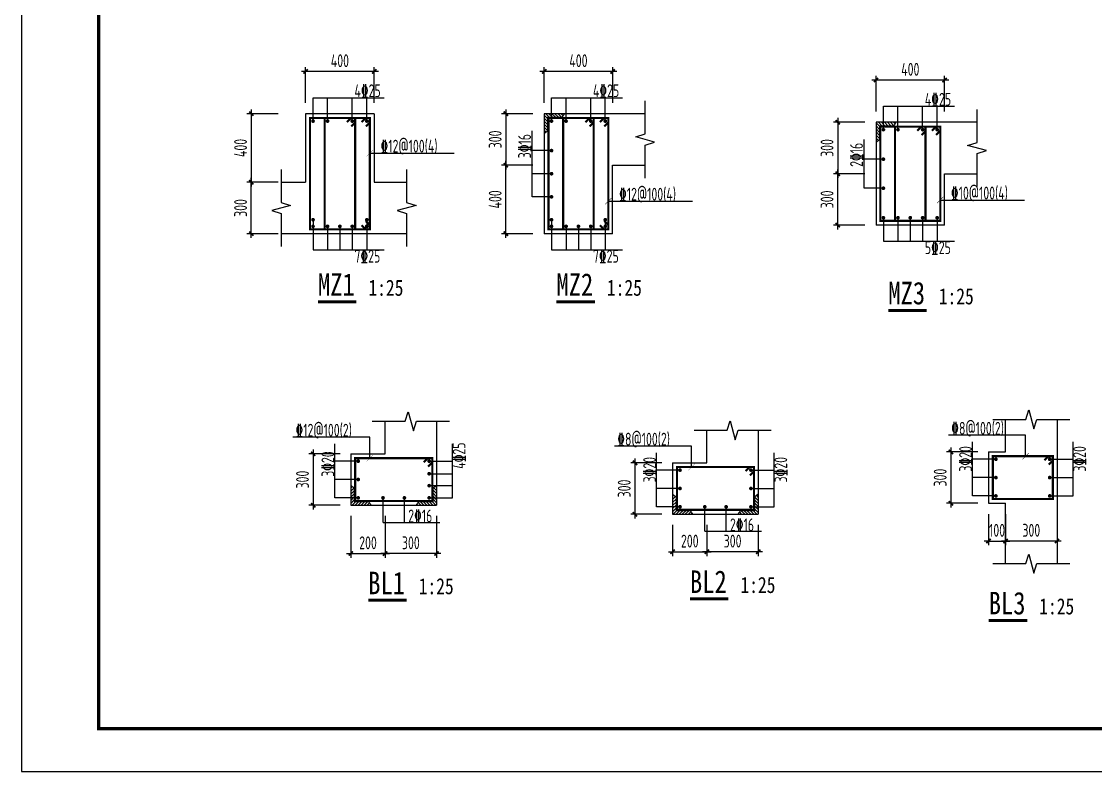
# Model space of a CAD drawing. Extents: x -502255 to 1362592, y -400300 to 332622.
# Drawn here: x 392832 to 405373, y -125705 to -116954 of the extents above; entities that cross this region are included whole.
import ezdxf

# ---------------------------------------------------------------- set-up
doc = ezdxf.new("R2010")
doc.units = 0
doc.header["$LTSCALE"] = 1000
doc.header["$MEASUREMENT"] = 0
for name, color, linetype in [('0_XREF', 7, 'Continuous'), ('DIM', 3, 'Continuous'), ('DIM_SYMB', 3, 'Continuous'), ('ECA_TK', 7, 'Continuous'), ('PUB_TEXT', 7, 'Continuous'), ('REIN', 1, 'Continuous'), ('TEXT', 53, 'Continuous'), ('THIN', 7, 'Continuous'), ('tk', 7, 'Continuous'), ('WALL', 2, 'Continuous')]:
    doc.layers.add(name, color=color, linetype=linetype)
doc.layers.add('人防细线', color=142, linetype='Continuous', lineweight=18)
doc.styles.get("Standard").update_dxf_attribs({"font": 'tssdeng2.shx', "width": 0.7, "bigfont": '@@hztxt.shx'})
doc.styles.add('TSSD_Rein', font='tssdeng2.shx', dxfattribs={"width": 0.7, "bigfont": 'hztxt.shx'})
doc.styles.add('TYDG_03', font='simhei.ttf', dxfattribs={"width": 0.8})
doc.dimstyles.new('TSSD_50_50', dxfattribs={"dimtxt": 150, "dimasz": 50, "dimexe": 50, "dimexo": 125, "dimgap": 50, "dimtad": 1, "dimdec": 0, "dimzin": 0, "dimdsep": 46, "dimtxsty": 'Standard', "dimblk": 'ARCHTICK', "dimcen": 0, "dimdle": 50, "dimclrt": 7, "dimadec": 0, "dimazin": 0, "dimtfac": 1, "dimtdec": 0, "dimtix": 1, "dimtmove": 2, "dimatfit": 3, "dimfxl": 1, "dimtolj": 1, "dimtzin": 0, "dimarcsym": 0})

# ---------------------------------------------------------------- blocks, each defined once
blk = doc.blocks.new('10B_A1')
at = {"layer": 'ECA_TK'}
blk.add_lwpolyline([(0, 0), (841, 0), (841, 594), (0, 594)], close=True, dxfattribs=at)
at = {"layer": 'ECA_TK', "const_width": 0.8}
blk.add_lwpolyline([(831, 10), (831, 584), (18, 584), (18, 10)], close=True, dxfattribs=at)
blk = doc.blocks.new('_ArchTick')
at = {"color": 0, "linetype": 'ByBlock', "const_width": 0.4}
blk.add_lwpolyline([(-0.5, -0.5), (0.5, 0.5)], dxfattribs=at)
blk = doc.blocks.new('*D1660')
at = {"layer": 'Defpoints', "color": 0, "transparency": 16777216}
for p in [(396678, -121999, -274), (396238, -122599), (396678, -122599, -343)]:
    blk.add_point(p, dxfattribs=at)
at = {"layer": 'DIM', "color": 0, "lineweight": -2, "transparency": 16777216}
for p, q in [((396553, -121999), (396188, -121999)), ((396238, -121949), (396238, -122649)), ((396553, -122599), (396188, -122599))]:
    blk.add_line(p, q, dxfattribs=at)
at = {"layer": 'DIM', "color": 0, "lineweight": -2, "transparency": 16777216, "xscale": 50, "yscale": 50, "zscale": 50}
for p, rotation in [((396238, -121999), 90), ((396238, -122599), 270)]:
    blk.add_blockref('_ArchTick', p, dxfattribs=dict(at, rotation=rotation))
at = {"layer": 'DIM', "color": 7, "transparency": 16777216, "insert": (396113, -122299), "char_height": 150, "attachment_point": 5, "rotation": 90}
blk.add_mtext('\\A1;300', dxfattribs=at)
blk = doc.blocks.new('*D1661')
at = {"layer": 'Defpoints', "color": 0, "transparency": 16777216}
for p in [(396678, -122599, -274), (397078, -122599, -343), (397078, -123162)]:
    blk.add_point(p, dxfattribs=at)
at = {"layer": 'DIM', "color": 0, "lineweight": -2, "transparency": 16777216}
for p, q in [((396678, -122724), (396678, -123212)), ((397078, -122724), (397078, -123212)), ((396628, -123162), (397128, -123162))]:
    blk.add_line(p, q, dxfattribs=at)
at = {"layer": 'DIM', "color": 0, "lineweight": -2, "transparency": 16777216, "xscale": 50, "yscale": 50, "zscale": 50, "rotation": 180}
blk.add_blockref('_ArchTick', (396678, -123162), dxfattribs=at)
at = {"layer": 'DIM', "color": 0, "lineweight": -2, "transparency": 16777216, "xscale": 50, "yscale": 50, "zscale": 50}
blk.add_blockref('_ArchTick', (397078, -123162), dxfattribs=at)
at = {"layer": 'DIM', "color": 7, "transparency": 16777216, "insert": (396878, -123037), "char_height": 150, "attachment_point": 5}
blk.add_mtext('\\A1;200', dxfattribs=at)
blk = doc.blocks.new('*D1662')
at = {"layer": 'Defpoints', "color": 0, "transparency": 16777216}
for p in [(397078, -122599, -343), (397678, -122599, -240), (397078, -123162)]:
    blk.add_point(p, dxfattribs=at)
at = {"layer": 'DIM', "color": 0, "lineweight": -2, "transparency": 16777216}
for p, q in [((397078, -122724), (397078, -123212)), ((397678, -122724), (397678, -123212)), ((397728, -123162), (397028, -123162))]:
    blk.add_line(p, q, dxfattribs=at)
at = {"layer": 'DIM', "color": 0, "lineweight": -2, "transparency": 16777216, "xscale": 50, "yscale": 50, "zscale": 50, "rotation": 180}
blk.add_blockref('_ArchTick', (397078, -123162), dxfattribs=at)
at = {"layer": 'DIM', "color": 0, "lineweight": -2, "transparency": 16777216, "xscale": 50, "yscale": 50, "zscale": 50}
blk.add_blockref('_ArchTick', (397678, -123162), dxfattribs=at)
at = {"layer": 'DIM', "color": 7, "transparency": 16777216, "insert": (397378, -123037), "char_height": 150, "attachment_point": 5}
blk.add_mtext('\\A1;300', dxfattribs=at)
blk = doc.blocks.new('MJ-U')
at = {"layer": 'WALL'}
h = blk.add_hatch(dxfattribs=at)
h.set_pattern_fill('ANSI31', color=6, scale=100, style=0)
h.set_pattern_definition([(45, (-873776.461, -21584.63), (-8.83883476, 8.83883476), [])])
h.paths.add_polyline_path([(-117.2, 0), (0, 0), (0, -118.5), (-20, -104.4), (-20, -20), (-100.4, -20)])
at = {"layer": 'WALL', "color": 6}
blk.add_line((-117.2, 0), (-100.4, -20), dxfattribs=at)
at = {"layer": '人防细线', "color": 6}
for p, q in [((-117.2, 0), (0, 0)), ((-100.4, -20), (-117.2, 0)), ((0, 0), (0, -118.5)), ((-20, -20), (-100.4, -20)), ((-20, -104.4), (-20, -20)), ((0, -118.5), (-20, -104.4))]:
    blk.add_line(p, q, dxfattribs=at)
blk = doc.blocks.new('*D1663')
at = {"layer": 'Defpoints', "color": 0, "transparency": 16777216}
for p in [(400435, -122103, -274), (399995, -122703), (400435, -122703, -343)]:
    blk.add_point(p, dxfattribs=at)
at = {"layer": 'DIM', "color": 0, "lineweight": -2, "transparency": 16777216}
for p, q in [((400310, -122103), (399945, -122103)), ((399995, -122053), (399995, -122753)), ((400310, -122703), (399945, -122703))]:
    blk.add_line(p, q, dxfattribs=at)
at = {"layer": 'DIM', "color": 0, "lineweight": -2, "transparency": 16777216, "xscale": 50, "yscale": 50, "zscale": 50}
for p, rotation in [((399995, -122103), 90), ((399995, -122703), 270)]:
    blk.add_blockref('_ArchTick', p, dxfattribs=dict(at, rotation=rotation))
at = {"layer": 'DIM', "color": 7, "transparency": 16777216, "insert": (399870, -122403), "char_height": 150, "attachment_point": 5, "rotation": 90}
blk.add_mtext('\\A1;300', dxfattribs=at)
blk = doc.blocks.new('*D1664')
at = {"layer": 'Defpoints', "color": 0, "transparency": 16777216}
for p in [(400435, -122703, -274), (400835, -122703, -343), (400835, -123142)]:
    blk.add_point(p, dxfattribs=at)
at = {"layer": 'DIM', "color": 0, "lineweight": -2, "transparency": 16777216}
for p, q in [((400435, -122828), (400435, -123192)), ((400835, -122828), (400835, -123192)), ((400385, -123142), (400885, -123142))]:
    blk.add_line(p, q, dxfattribs=at)
at = {"layer": 'DIM', "color": 0, "lineweight": -2, "transparency": 16777216, "xscale": 50, "yscale": 50, "zscale": 50, "rotation": 180}
blk.add_blockref('_ArchTick', (400435, -123142), dxfattribs=at)
at = {"layer": 'DIM', "color": 0, "lineweight": -2, "transparency": 16777216, "xscale": 50, "yscale": 50, "zscale": 50}
blk.add_blockref('_ArchTick', (400835, -123142), dxfattribs=at)
at = {"layer": 'DIM', "color": 7, "transparency": 16777216, "insert": (400635, -123017), "char_height": 150, "attachment_point": 5}
blk.add_mtext('\\A1;200', dxfattribs=at)
blk = doc.blocks.new('*D1665')
at = {"layer": 'Defpoints', "color": 0, "transparency": 16777216}
for p in [(400835, -122703, -343), (401435, -122703, -240), (400835, -123142)]:
    blk.add_point(p, dxfattribs=at)
at = {"layer": 'DIM', "color": 0, "lineweight": -2, "transparency": 16777216}
for p, q in [((400835, -122828), (400835, -123192)), ((401435, -122828), (401435, -123192)), ((401485, -123142), (400785, -123142))]:
    blk.add_line(p, q, dxfattribs=at)
at = {"layer": 'DIM', "color": 0, "lineweight": -2, "transparency": 16777216, "xscale": 50, "yscale": 50, "zscale": 50, "rotation": 180}
blk.add_blockref('_ArchTick', (400835, -123142), dxfattribs=at)
at = {"layer": 'DIM', "color": 0, "lineweight": -2, "transparency": 16777216, "xscale": 50, "yscale": 50, "zscale": 50}
blk.add_blockref('_ArchTick', (401435, -123142), dxfattribs=at)
at = {"layer": 'DIM', "color": 7, "transparency": 16777216, "insert": (401135, -123017), "char_height": 150, "attachment_point": 5}
blk.add_mtext('\\A1;300', dxfattribs=at)
blk = doc.blocks.new('*D1666')
at = {"layer": 'Defpoints', "color": 0, "transparency": 16777216}
for p in [(396150, -117537), (396150, -118030, -343), (396950, -118030, -274)]:
    blk.add_point(p, dxfattribs=at)
at = {"layer": 'DIM', "color": 0, "lineweight": -2, "transparency": 16777216}
for p, q in [((396150, -117905), (396150, -117487)), ((396950, -117905), (396950, -117487)), ((397000, -117537), (396100, -117537))]:
    blk.add_line(p, q, dxfattribs=at)
at = {"layer": 'DIM', "color": 0, "lineweight": -2, "transparency": 16777216, "xscale": 50, "yscale": 50, "zscale": 50, "rotation": 180}
blk.add_blockref('_ArchTick', (396150, -117537), dxfattribs=at)
at = {"layer": 'DIM', "color": 0, "lineweight": -2, "transparency": 16777216, "xscale": 50, "yscale": 50, "zscale": 50}
blk.add_blockref('_ArchTick', (396950, -117537), dxfattribs=at)
at = {"layer": 'DIM', "color": 7, "transparency": 16777216, "insert": (396550, -117412), "char_height": 150, "attachment_point": 5}
blk.add_mtext('\\A1;400', dxfattribs=at)
blk = doc.blocks.new('*D1667')
at = {"layer": 'Defpoints', "color": 0, "transparency": 16777216}
for p in [(395955, -118030, -274), (395515, -118830), (395955, -118830, -343)]:
    blk.add_point(p, dxfattribs=at)
at = {"layer": 'DIM', "color": 0, "lineweight": -2, "transparency": 16777216}
for p, q in [((395515, -117980), (395515, -118880)), ((395830, -118030), (395465, -118030)), ((395830, -118830), (395465, -118830))]:
    blk.add_line(p, q, dxfattribs=at)
at = {"layer": 'DIM', "color": 0, "lineweight": -2, "transparency": 16777216, "xscale": 50, "yscale": 50, "zscale": 50}
for p, rotation in [((395515, -118030), 90), ((395515, -118830), 270)]:
    blk.add_blockref('_ArchTick', p, dxfattribs=dict(at, rotation=rotation))
at = {"layer": 'DIM', "color": 7, "transparency": 16777216, "insert": (395390, -118430), "char_height": 150, "attachment_point": 5, "rotation": 90}
blk.add_mtext('\\A1;400', dxfattribs=at)
blk = doc.blocks.new('*D1668')
at = {"layer": 'Defpoints', "color": 0, "transparency": 16777216}
for p in [(395515, -118830), (395955, -118830, -343), (395955, -119430, -240)]:
    blk.add_point(p, dxfattribs=at)
at = {"layer": 'DIM', "color": 0, "lineweight": -2, "transparency": 16777216}
for p, q in [((395830, -118830), (395465, -118830)), ((395515, -119480), (395515, -118780)), ((395830, -119430), (395465, -119430))]:
    blk.add_line(p, q, dxfattribs=at)
at = {"layer": 'DIM', "color": 0, "lineweight": -2, "transparency": 16777216, "xscale": 50, "yscale": 50, "zscale": 50}
for p, rotation in [((395515, -118830), 90), ((395515, -119430), 270)]:
    blk.add_blockref('_ArchTick', p, dxfattribs=dict(at, rotation=rotation))
at = {"layer": 'DIM', "color": 7, "transparency": 16777216, "insert": (395390, -119130), "char_height": 150, "attachment_point": 5, "rotation": 90}
blk.add_mtext('\\A1;300', dxfattribs=at)
blk = doc.blocks.new('*D1669')
at = {"layer": 'Defpoints', "color": 0, "transparency": 16777216}
for p in [(404123, -121976, -274), (403684, -122576), (404123, -122576, -343)]:
    blk.add_point(p, dxfattribs=at)
at = {"layer": 'DIM', "color": 0, "lineweight": -2, "transparency": 16777216}
for p, q in [((403998, -121976), (403634, -121976)), ((403684, -121926), (403684, -122626)), ((403998, -122576), (403634, -122576))]:
    blk.add_line(p, q, dxfattribs=at)
at = {"layer": 'DIM', "color": 0, "lineweight": -2, "transparency": 16777216, "xscale": 50, "yscale": 50, "zscale": 50}
for p, rotation in [((403684, -121976), 90), ((403684, -122576), 270)]:
    blk.add_blockref('_ArchTick', p, dxfattribs=dict(at, rotation=rotation))
at = {"layer": 'DIM', "color": 7, "transparency": 16777216, "insert": (403559, -122276), "char_height": 150, "attachment_point": 5, "rotation": 90}
blk.add_mtext('\\A1;300', dxfattribs=at)
blk = doc.blocks.new('*D1670')
at = {"layer": 'Defpoints', "color": 0, "transparency": 16777216}
for p in [(404123, -122576, -274), (404323, -122576, -343), (404323, -123016)]:
    blk.add_point(p, dxfattribs=at)
at = {"layer": 'DIM', "color": 0, "lineweight": -2, "transparency": 16777216}
for p, q in [((404123, -122701), (404123, -123066)), ((404323, -122701), (404323, -123066)), ((404123, -123016), (404073, -123016)), ((404123, -123016), (404323, -123016)), ((404323, -123016), (404373, -123016))]:
    blk.add_line(p, q, dxfattribs=at)
at = {"layer": 'DIM', "color": 0, "lineweight": -2, "transparency": 16777216, "xscale": 50, "yscale": 50, "zscale": 50}
blk.add_blockref('_ArchTick', (404123, -123016), dxfattribs=at)
at = {"layer": 'DIM', "color": 0, "lineweight": -2, "transparency": 16777216, "xscale": 50, "yscale": 50, "zscale": 50, "rotation": 180}
blk.add_blockref('_ArchTick', (404323, -123016), dxfattribs=at)
at = {"layer": 'DIM', "color": 7, "transparency": 16777216, "insert": (404223, -122891), "char_height": 150, "attachment_point": 5}
blk.add_mtext('\\A1;100', dxfattribs=at)
blk = doc.blocks.new('*D1671')
at = {"layer": 'Defpoints', "color": 0, "transparency": 16777216}
for p in [(404323, -122576, -343), (404923, -122576, -240), (404323, -123016)]:
    blk.add_point(p, dxfattribs=at)
at = {"layer": 'DIM', "color": 0, "lineweight": -2, "transparency": 16777216}
for p, q in [((404323, -122701), (404323, -123066)), ((404923, -122701), (404923, -123066)), ((404973, -123016), (404273, -123016))]:
    blk.add_line(p, q, dxfattribs=at)
at = {"layer": 'DIM', "color": 0, "lineweight": -2, "transparency": 16777216, "xscale": 50, "yscale": 50, "zscale": 50, "rotation": 180}
blk.add_blockref('_ArchTick', (404323, -123016), dxfattribs=at)
at = {"layer": 'DIM', "color": 0, "lineweight": -2, "transparency": 16777216, "xscale": 50, "yscale": 50, "zscale": 50}
blk.add_blockref('_ArchTick', (404923, -123016), dxfattribs=at)
at = {"layer": 'DIM', "color": 7, "transparency": 16777216, "insert": (404623, -122891), "char_height": 150, "attachment_point": 5}
blk.add_mtext('\\A1;300', dxfattribs=at)
blk = doc.blocks.new('*D1672')
at = {"layer": 'Defpoints', "color": 0, "transparency": 16777216}
for p in [(398935, -117537), (398935, -118030, -343), (399735, -118030, -274)]:
    blk.add_point(p, dxfattribs=at)
at = {"layer": 'DIM', "color": 0, "lineweight": -2, "transparency": 16777216}
for p, q in [((398935, -117905), (398935, -117487)), ((399735, -117905), (399735, -117487)), ((399785, -117537), (398885, -117537))]:
    blk.add_line(p, q, dxfattribs=at)
at = {"layer": 'DIM', "color": 0, "lineweight": -2, "transparency": 16777216, "xscale": 50, "yscale": 50, "zscale": 50, "rotation": 180}
blk.add_blockref('_ArchTick', (398935, -117537), dxfattribs=at)
at = {"layer": 'DIM', "color": 0, "lineweight": -2, "transparency": 16777216, "xscale": 50, "yscale": 50, "zscale": 50}
blk.add_blockref('_ArchTick', (399735, -117537), dxfattribs=at)
at = {"layer": 'DIM', "color": 7, "transparency": 16777216, "insert": (399335, -117412), "char_height": 150, "attachment_point": 5}
blk.add_mtext('\\A1;400', dxfattribs=at)
blk = doc.blocks.new('*D1673')
at = {"layer": 'Defpoints', "color": 0, "transparency": 16777216}
for p in [(398488, -118630), (398928, -118630, -343), (398928, -119430, -274)]:
    blk.add_point(p, dxfattribs=at)
at = {"layer": 'DIM', "color": 0, "lineweight": -2, "transparency": 16777216}
for p, q in [((398803, -118630), (398438, -118630)), ((398488, -119480), (398488, -118580)), ((398803, -119430), (398438, -119430))]:
    blk.add_line(p, q, dxfattribs=at)
at = {"layer": 'DIM', "color": 0, "lineweight": -2, "transparency": 16777216, "xscale": 50, "yscale": 50, "zscale": 50}
for p, rotation in [((398488, -118630), 90), ((398488, -119430), 270)]:
    blk.add_blockref('_ArchTick', p, dxfattribs=dict(at, rotation=rotation))
at = {"layer": 'DIM', "color": 7, "transparency": 16777216, "insert": (398363, -119030), "char_height": 150, "attachment_point": 5, "rotation": 90}
blk.add_mtext('\\A1;400', dxfattribs=at)
blk = doc.blocks.new('*D1674')
at = {"layer": 'Defpoints', "color": 0, "transparency": 16777216}
for p in [(398928, -118030, -240), (398488, -118630), (398928, -118630, -343)]:
    blk.add_point(p, dxfattribs=at)
at = {"layer": 'DIM', "color": 0, "lineweight": -2, "transparency": 16777216}
for p, q in [((398488, -117980), (398488, -118680)), ((398803, -118030), (398438, -118030)), ((398803, -118630), (398438, -118630))]:
    blk.add_line(p, q, dxfattribs=at)
at = {"layer": 'DIM', "color": 0, "lineweight": -2, "transparency": 16777216, "xscale": 50, "yscale": 50, "zscale": 50}
for p, rotation in [((398488, -118030), 90), ((398488, -118630), 270)]:
    blk.add_blockref('_ArchTick', p, dxfattribs=dict(at, rotation=rotation))
at = {"layer": 'DIM', "color": 7, "transparency": 16777216, "insert": (398363, -118330), "char_height": 150, "attachment_point": 5, "rotation": 90}
blk.add_mtext('\\A1;300', dxfattribs=at)
blk = doc.blocks.new('*D1678')
at = {"layer": 'Defpoints', "color": 0, "transparency": 16777216}
for p in [(402810, -117637), (402810, -118130, -343), (403610, -118130, -274)]:
    blk.add_point(p, dxfattribs=at)
at = {"layer": 'DIM', "color": 0, "lineweight": -2, "transparency": 16777216}
for p, q in [((402810, -118005), (402810, -117587)), ((403610, -118005), (403610, -117587)), ((403660, -117637), (402760, -117637))]:
    blk.add_line(p, q, dxfattribs=at)
at = {"layer": 'DIM', "color": 0, "lineweight": -2, "transparency": 16777216, "xscale": 50, "yscale": 50, "zscale": 50, "rotation": 180}
blk.add_blockref('_ArchTick', (402810, -117637), dxfattribs=at)
at = {"layer": 'DIM', "color": 0, "lineweight": -2, "transparency": 16777216, "xscale": 50, "yscale": 50, "zscale": 50}
blk.add_blockref('_ArchTick', (403610, -117637), dxfattribs=at)
at = {"layer": 'DIM', "color": 7, "transparency": 16777216, "insert": (403210, -117512), "char_height": 150, "attachment_point": 5}
blk.add_mtext('\\A1;400', dxfattribs=at)
blk = doc.blocks.new('*D1679')
at = {"layer": 'Defpoints', "color": 0, "transparency": 16777216}
for p in [(402363, -118730), (402803, -118730, -343), (402803, -119330, -274)]:
    blk.add_point(p, dxfattribs=at)
at = {"layer": 'DIM', "color": 0, "lineweight": -2, "transparency": 16777216}
for p, q in [((402678, -118730), (402313, -118730)), ((402363, -119380), (402363, -118680)), ((402678, -119330), (402313, -119330))]:
    blk.add_line(p, q, dxfattribs=at)
at = {"layer": 'DIM', "color": 0, "lineweight": -2, "transparency": 16777216, "xscale": 50, "yscale": 50, "zscale": 50}
for p, rotation in [((402363, -118730), 90), ((402363, -119330), 270)]:
    blk.add_blockref('_ArchTick', p, dxfattribs=dict(at, rotation=rotation))
at = {"layer": 'DIM', "color": 7, "transparency": 16777216, "insert": (402238, -119030), "char_height": 150, "attachment_point": 5, "rotation": 90}
blk.add_mtext('\\A1;300', dxfattribs=at)
blk = doc.blocks.new('*D1680')
at = {"layer": 'Defpoints', "color": 0, "transparency": 16777216}
for p in [(402803, -118130, -240), (402363, -118730), (402803, -118730, -343)]:
    blk.add_point(p, dxfattribs=at)
at = {"layer": 'DIM', "color": 0, "lineweight": -2, "transparency": 16777216}
for p, q in [((402678, -118130), (402313, -118130)), ((402363, -118080), (402363, -118780)), ((402678, -118730), (402313, -118730))]:
    blk.add_line(p, q, dxfattribs=at)
at = {"layer": 'DIM', "color": 0, "lineweight": -2, "transparency": 16777216, "xscale": 50, "yscale": 50, "zscale": 50}
for p, rotation in [((402363, -118130), 90), ((402363, -118730), 270)]:
    blk.add_blockref('_ArchTick', p, dxfattribs=dict(at, rotation=rotation))
at = {"layer": 'DIM', "color": 7, "transparency": 16777216, "insert": (402238, -118430), "char_height": 150, "attachment_point": 5, "rotation": 90}
blk.add_mtext('\\A1;300', dxfattribs=at)

msp = doc.modelspace()

# ---------------------------------------------------------------- linework, layer by layer
for p, q in [((396236, -118116.3), (396236, -117843.3)), ((396236, -117843.3), (397066.3, -117843.3)), ((396405.9, -118116.3), (396405.9, -117843.3)), ((396694.1, -118116.3), (396694.1, -117843.3)), ((396864, -118116.3), (396864, -117843.3)), ((399020.7, -118116.3), (399020.7, -117843.3)), ((399020.7, -117843.3), (399851.1, -117843.3)), ((399190.7, -118116.3), (399190.7, -117843.3)), ((399478.8, -118116.3), (399478.8, -117843.3)), ((399648.7, -118116.3), (399648.7, -117843.3)), ((402895.8, -118216.3), (402895.8, -117943.3)), ((402895.8, -117943.3), (403726.2, -117943.3)), ((403065.8, -118216.3), (403065.8, -117943.3)), ((403353.9, -118216.3), (403353.9, -117943.3)), ((403523.8, -118216.3), (403523.8, -117943.3)), ((396150, -118030.3), (396150, -118830.3)), ((396950, -118030.3), (396150, -118030.3)), ((396950, -118030.3), (396950, -118830.3)), ((398934.7, -118030.3), (398934.7, -119430.3)), ((400113.8, -118030.3), (398934.7, -118030.3)), ((402809.8, -118130.3), (402809.8, -119330.3)), ((403988.9, -118130.3), (402809.8, -118130.3)), ((398794.8, -118999.9), (398794.8, -118231.8)), ((402669.9, -118899.9), (402669.9, -118331.8)), ((396900, -118490), (397882.9, -118490)), ((399020.7, -118460.7), (398794.8, -118460.7)), ((399734.7, -119430.3), (399734.7, -118630.3)), ((399734.7, -118630.3), (400113.8, -118630.3)), ((402895.8, -118560.7), (402669.9, -118560.7)), ((399020.7, -118730.3), (398794.8, -118730.3)), ((403609.8, -119330.3), (403609.8, -118730.3)), ((403609.8, -118730.3), (403988.9, -118730.3)), ((395863.2, -118830.3), (396150, -118830.3)), ((396950, -118830.3), (397329.1, -118830.3)), ((399020.7, -118999.9), (398794.8, -118999.9)), ((402895.8, -118899.9), (402669.9, -118899.9)), ((399684.7, -119050.8), (400667.6, -119050.8)), ((403559.8, -119037.2), (404542.7, -119037.2)), ((402895.8, -119244.3), (402895.8, -119517.3)), ((403065.8, -119244.3), (403065.8, -119517.3)), ((403209.8, -119244.3), (403209.8, -119517.3)), ((403353.9, -119244.3), (403353.9, -119517.3)), ((403523.8, -119244.3), (403523.8, -119517.3)), ((396236, -119267.4), (396236, -119617.3)), ((396405.9, -119344.3), (396405.9, -119617.3)), ((396550, -119344.3), (396550, -119617.3)), ((396694.1, -119344.3), (396694.1, -119617.3)), ((396864, -119267.4), (396864, -119617.3)), ((399020.7, -119267.4), (399020.7, -119617.3)), ((399190.7, -119344.3), (399190.7, -119617.3)), ((399334.7, -119344.3), (399334.7, -119617.3)), ((399478.8, -119344.3), (399478.8, -119617.3)), ((399648.7, -119267.4), (399648.7, -119617.3)), ((403609.8, -119330.3), (402809.8, -119330.3)), ((397329.1, -119430.3), (395863.2, -119430.3)), ((399734.7, -119430.3), (398934.7, -119430.3)), ((396236, -119617.3), (397066.3, -119617.3)), ((399020.7, -119617.3), (399851.1, -119617.3)), ((402895.8, -119517.3), (403726.2, -119517.3)), ((397078.1, -121998.5, 68.6), (397078.1, -121619.5, 68.6)), ((397678.1, -121619.5, 68.6), (397678.1, -122598.5, 68.6)), ((404323.4, -121975.9), (404323.4, -121596.8)), ((404923.4, -121596.8), (404923.4, -123279.6)), ((400834.9, -122102.6), (400834.9, -121723.5)), ((401434.9, -121723.5), (401434.9, -122702.6)), ((396900.1, -121804.9, 68.6), (396000.5, -121804.9, 68.6)), ((396491.1, -122512.5, 68.6), (396491.1, -121882.2, 68.6)), ((396900.1, -122048.5, 68.6), (396900.1, -121804.9, 68.6)), ((397865.1, -122512.5, 68.6), (397865.1, -121882.2, 68.6)), ((404556.5, -121782.2), (403656.9, -121782.2)), ((403936.4, -122489.9), (403936.4, -121859.5)), ((404556.5, -122025.9), (404556.5, -121782.2)), ((405110.4, -122489.9), (405110.4, -121859.5)), ((396678.1, -121998.5, 68.6), (397078.1, -121998.5, 68.6)), ((396678.1, -121998.5, 68.6), (396678.1, -122598.5, 68.6)), ((400656.9, -121908.9), (399757.3, -121908.9)), ((400247.9, -122616.6), (400247.9, -121986.3)), ((400656.9, -122152.6), (400656.9, -121908.9)), ((401621.9, -122616.6), (401621.9, -121986.3)), ((404123.4, -121975.9), (404323.4, -121975.9)), ((404123.4, -121975.9), (404123.4, -122575.9)), ((396764.1, -122084.5, 68.6), (396491.1, -122084.5, 68.6)), ((397592.1, -122084.5, 68.6), (397865.1, -122084.5, 68.6)), ((400434.9, -122102.6), (400834.9, -122102.6)), ((400434.9, -122102.6), (400434.9, -122702.6)), ((404209.4, -122061.9), (403936.4, -122061.9)), ((404837.4, -122061.9), (405110.4, -122061.9)), ((397592.1, -122230.6, 68.6), (397865.1, -122230.6, 68.6)), ((400520.9, -122188.6), (400247.9, -122188.6)), ((401348.9, -122188.6), (401621.9, -122188.6)), ((396764.1, -122298.5, 68.6), (396491.1, -122298.5, 68.6)), ((397592.1, -122370.1, 68.6), (397865.1, -122370.1, 68.6)), ((404209.4, -122275.9), (403936.4, -122275.9)), ((404837.4, -122275.9), (405110.4, -122275.9)), ((396764.1, -122512.5, 68.6), (396491.1, -122512.5, 68.6)), ((397053.2, -122798.4, 68.6), (397053.2, -122512.5, 68.6)), ((397303, -122798.4, 68.6), (397303, -122512.5, 68.6)), ((397592.1, -122512.5, 68.6), (397865.1, -122512.5, 68.6)), ((400520.9, -122402.6), (400247.9, -122402.6)), ((401348.9, -122402.6), (401621.9, -122402.6)), ((404209.4, -122489.9), (403936.4, -122489.9)), ((404837.4, -122489.9), (405110.4, -122489.9)), ((396678.1, -122598.5, 68.6), (397678.1, -122598.5, 68.6)), ((400520.9, -122616.6), (400247.9, -122616.6)), ((400810, -122902.4), (400810, -122616.6)), ((401059.8, -122902.4), (401059.8, -122616.6)), ((401348.9, -122616.6), (401621.9, -122616.6)), ((404123.4, -122575.9), (404323.4, -122575.9)), ((404323.4, -123279.6), (404323.4, -122575.9)), ((400434.9, -122702.6), (401434.9, -122702.6)), ((397053.2, -122798.4, 68.6), (397715.3, -122798.4, 68.6)), ((400810, -122902.4), (401472.2, -122902.4))]:
    msp.add_line(p, q)
at = {"const_width": 25}
for points in [[(396900, -118080.3), (396900, -119380.3), (396200, -119380.3), (396200, -118080.3)], [(399684.7, -118080.3), (399684.7, -119380.3), (398984.7, -119380.3), (398984.7, -118080.3)], [(403559.8, -118180.3), (403559.8, -119280.3), (402859.8, -119280.3), (402859.8, -118180.3)], [(404173.4, -122025.9), (404873.4, -122025.9), (404873.4, -122525.9), (404173.4, -122525.9)], [(400484.9, -122152.6), (401384.9, -122152.6), (401384.9, -122652.6), (400484.9, -122652.6)]]:
    msp.add_lwpolyline(points, close=True, dxfattribs=at)
for points, const_width in [([(396371.7, -118080.3), (396371.7, -119380.3)], 25), ([(396632.1, -118128.3), (396680.1, -118080.3)], 25), ([(396682.1, -118178.3), (396730.1, -118130.3)], 25), ([(396728.3, -118080.3), (396728.3, -119380.3)], 25), ([(396802, -118128.3), (396850, -118080.3)], 25), ([(396852, -118178.3), (396900, -118130.3)], 25), ([(399156.4, -118080.3), (399156.4, -119380.3)], 25), ([(399416.8, -118128.3), (399464.8, -118080.3)], 25), ([(399466.8, -118178.3), (399514.8, -118130.3)], 25), ([(399513.1, -118080.3), (399513.1, -119380.3)], 25), ([(399586.7, -118128.3), (399634.7, -118080.3)], 25), ([(399636.7, -118178.3), (399684.7, -118130.3)], 25), ([(403031.5, -118180.3), (403031.5, -119280.3)], 25), ([(403291.9, -118228.3), (403339.9, -118180.3)], 25), ([(403341.9, -118278.3), (403389.9, -118230.3)], 25), ([(403388.2, -118180.3), (403388.2, -119280.3)], 25), ([(403461.8, -118228.3), (403509.8, -118180.3)], 25), ([(403511.8, -118278.3), (403559.8, -118230.3)], 25), ([(396862.6, -118527.4), (396937.4, -118452.6)], 5), ([(399647.3, -119088.2), (399722.1, -119013.4)], 5), ([(403522.4, -119074.6), (403597.2, -118999.8)], 5), ([(396802, -119332.3), (396850, -119380.3)], 25), ([(396852, -119282.3), (396900, -119330.3)], 25), ([(399586.7, -119332.3), (399634.7, -119380.3)], 25), ([(399636.7, -119282.3), (399684.7, -119330.3)], 25), ([(404519.1, -122063.3), (404593.9, -121988.5)], 5), ([(404775.4, -122073.9), (404823.4, -122025.9)], 25), ([(400619.5, -122190), (400694.3, -122115.2)], 5), ([(401286.9, -122200.6), (401334.9, -122152.6)], 25), ([(404825.4, -122123.9), (404873.4, -122075.9)], 25), ([(401336.9, -122250.6), (401384.9, -122202.6)], 25)]:
    msp.add_lwpolyline(points, dxfattribs=dict(const_width=const_width))
at = {"elevation": 68.6}
for points, const_width in [([(396862.7, -122085.9), (396937.5, -122011.1)], 5), ([(397530.1, -122096.5), (397578.1, -122048.5)], 25), ([(397580.1, -122146.5), (397628.1, -122098.5)], 25)]:
    msp.add_lwpolyline(points, dxfattribs=dict(at, const_width=const_width))
at = {"const_width": 25, "elevation": 68.6}
msp.add_lwpolyline([(396728.1, -122048.5), (397628.1, -122048.5), (397628.1, -122548.5), (396728.1, -122548.5)], close=True, dxfattribs=at)
at = {"layer": 'DIM_SYMB', "lineweight": -3, "const_width": 35}
for points in [[(396293.6, -120224.6), (396742.8, -120224.6)], [(399078.3, -120224.6), (399527.5, -120224.6)], [(402953.4, -120324.6), (403402.6, -120324.6)], [(400637.6, -123692.5), (401086.8, -123692.5)], [(404126.1, -123942.3), (404575.4, -123942.3)]]:
    msp.add_lwpolyline(points, dxfattribs=at)
at = {"layer": 'DIM_SYMB', "lineweight": -3, "const_width": 35, "elevation": 68.6}
msp.add_lwpolyline([(396880.8, -123707.3), (397330, -123707.3)], dxfattribs=at)
at = {"layer": 'REIN', "ltscale": 0.5, "const_width": 21.6}
for points in [[(396225.2, -118116.3, -1), (396246.8, -118116.3, -1)], [(396395.1, -118116.3, -1), (396416.7, -118116.3, -1)], [(396704.9, -118116.3, 1), (396683.3, -118116.3, 1)], [(396874.8, -118116.3, 1), (396853.2, -118116.3, 1)], [(399009.9, -118116.3, -1), (399031.5, -118116.3, -1)], [(399179.9, -118116.3, -1), (399201.5, -118116.3, -1)], [(399489.6, -118116.3, 1), (399468, -118116.3, 1)], [(399659.5, -118116.3, 1), (399637.9, -118116.3, 1)], [(402885, -118216.3, -1), (402906.6, -118216.3, -1)], [(403055, -118216.3, -1), (403076.6, -118216.3, -1)], [(403364.7, -118216.3, 1), (403343.1, -118216.3, 1)], [(403534.6, -118216.3, 1), (403513, -118216.3, 1)], [(399009.9, -118460.7, -1), (399031.5, -118460.7, -1)], [(402885, -118560.7, -1), (402906.6, -118560.7, -1)], [(399009.9, -118730.3, 1), (399031.5, -118730.3, 1)], [(402885, -118899.9, 1), (402906.6, -118899.9, 1)], [(399009.9, -118999.9, 1), (399031.5, -118999.9, 1)], [(396225.2, -119267.4, 1), (396246.8, -119267.4, 1)], [(396874.8, -119267.4, -1), (396853.2, -119267.4, -1)], [(399009.9, -119267.4, 1), (399031.5, -119267.4, 1)], [(399659.5, -119267.4, -1), (399637.9, -119267.4, -1)], [(402885, -119244.3, 1), (402906.6, -119244.3, 1)], [(403055, -119244.3, 1), (403076.6, -119244.3, 1)], [(403220.6, -119244.3, -1), (403199, -119244.3, -1)], [(403364.7, -119244.3, -1), (403343.1, -119244.3, -1)], [(403534.6, -119244.3, -1), (403513, -119244.3, -1)], [(396225.2, -119344.3, 1), (396246.8, -119344.3, 1)], [(396395.1, -119344.3, 1), (396416.7, -119344.3, 1)], [(396560.8, -119344.3, -1), (396539.2, -119344.3, -1)], [(396704.9, -119344.3, -1), (396683.3, -119344.3, -1)], [(396874.8, -119344.3, -1), (396853.2, -119344.3, -1)], [(399009.9, -119344.3, 1), (399031.5, -119344.3, 1)], [(399179.9, -119344.3, 1), (399201.5, -119344.3, 1)], [(399345.5, -119344.3, -1), (399323.9, -119344.3, -1)], [(399489.6, -119344.3, -1), (399468, -119344.3, -1)], [(399659.5, -119344.3, -1), (399637.9, -119344.3, -1)], [(404209.4, -122051.1, 1), (404209.4, -122072.7, 1)], [(404837.4, -122051.1, -1), (404837.4, -122072.7, -1)], [(400520.9, -122177.8, 1), (400520.9, -122199.4, 1)], [(401348.9, -122177.8, -1), (401348.9, -122199.4, -1)], [(404209.4, -122265.1, 1), (404209.4, -122286.7, 1)], [(404837.4, -122265.1, -1), (404837.4, -122286.7, -1)], [(400520.9, -122391.8, 1), (400520.9, -122413.4, 1)], [(401348.9, -122391.8, -1), (401348.9, -122413.4, -1)], [(404209.4, -122500.7, -1), (404209.4, -122479.1, -1)], [(404837.4, -122500.7, 1), (404837.4, -122479.1, 1)], [(400520.9, -122627.4, -1), (400520.9, -122605.8, -1)], [(400810, -122627.4, -1), (400810, -122605.8, -1)], [(401059.8, -122627.4, 1), (401059.8, -122605.8, 1)], [(401348.9, -122627.4, 1), (401348.9, -122605.8, 1)]]:
    msp.add_lwpolyline(points, format="xyb", close=True, dxfattribs=at)
at = {"layer": 'REIN', "ltscale": 0.5, "const_width": 21.6, "elevation": 68.6}
for points in [[(396764.1, -122073.7, 1), (396764.1, -122095.3, 1)], [(397592.1, -122073.7, -1), (397592.1, -122095.3, -1)], [(397592.1, -122219.8, -1), (397592.1, -122241.4, -1)], [(396764.1, -122309.3, -1), (396764.1, -122287.7, -1)], [(397592.1, -122380.9, 1), (397592.1, -122359.3, 1)], [(396764.1, -122523.3, -1), (396764.1, -122501.7, -1)], [(397053.2, -122523.3, -1), (397053.2, -122501.7, -1)], [(397303, -122523.3, 1), (397303, -122501.7, 1)], [(397592.1, -122523.3, 1), (397592.1, -122501.7, 1)]]:
    msp.add_lwpolyline(points, format="xyb", close=True, dxfattribs=at)
at = {"layer": 'THIN'}
for points in [[(400113.8, -118780.3), (400113.8, -118395.3), (400223.8, -118360.3), (400003.8, -118300.3), (400113.8, -118265.3), (400113.8, -117880.3)], [(403988.9, -118880.3), (403988.9, -118495.3), (404098.9, -118460.3), (403878.9, -118400.3), (403988.9, -118365.3), (403988.9, -117980.3)], [(395863.2, -118680.3), (395863.2, -119065.3), (395973.2, -119100.3), (395753.2, -119160.3), (395863.2, -119195.3), (395863.2, -119580.3)], [(397329.1, -118680.3), (397329.1, -119065.3), (397439.1, -119100.3), (397219.1, -119160.3), (397329.1, -119195.3), (397329.1, -119580.3)], [(404173.4, -121596.8), (404558.4, -121596.8), (404593.4, -121486.8), (404653.4, -121706.8), (404688.4, -121596.8), (405073.4, -121596.8)], [(400684.9, -121723.5), (401069.9, -121723.5), (401104.9, -121613.5), (401164.9, -121833.5), (401199.9, -121723.5), (401584.9, -121723.5)], [(404173.4, -123279.6), (404558.4, -123279.6), (404593.4, -123169.6), (404653.4, -123389.6), (404688.4, -123279.6), (405073.4, -123279.6)]]:
    msp.add_lwpolyline(points, dxfattribs=at)
at = {"layer": 'THIN', "elevation": 68.6}
msp.add_lwpolyline([(396928.1, -121619.5), (397313.1, -121619.5), (397348.1, -121509.5), (397408.1, -121729.5), (397443.1, -121619.5), (397828.1, -121619.5)], dxfattribs=at)

# ---------------------------------------------------------------- block references
at = {"layer": '0_XREF', "yscale": 2, "zscale": 2}
for p, xscale, rotation in [((398934.7, -118030.3, -68.6), 2, 89.99999999999999), ((402809.8, -118130.3, -68.6), 2, 89.99999999999999), ((396678.1, -122598.5), -2, 90), ((397678.1, -122598.5), 2, 270), ((400434.9, -122702.6), -2, 90), ((401434.9, -122702.6), 2, 270)]:
    msp.add_blockref('MJ-U', p, dxfattribs=dict(at, xscale=xscale, rotation=rotation))
at = {"layer": 'tk', "xscale": 50, "yscale": 50, "zscale": 50}
msp.add_blockref('10B_A1', (392831.9, -125705.4), dxfattribs=at)

# ---------------------------------------------------------------- texts
at = {"layer": 'PUB_TEXT', "style": 'TYDG_03', "width": 0.8}
for s, height, p in [('MZ1', 262.87, (396293.6, -120154.6)), ('1:25', 187.76, (396882.8, -120154.6)), ('MZ2', 262.87, (399078.3, -120154.6)), ('1:25', 187.76, (399667.5, -120154.6)), ('MZ3', 262.87, (402953.4, -120254.6)), ('1:25', 187.76, (403542.6, -120254.6)), ('BL1', 262.87, (396880.8, -123637.3, 68.6)), ('BL2', 262.87, (400637.6, -123622.5)), ('1:25', 187.76, (397470, -123637.3, 68.6)), ('1:25', 187.76, (401226.8, -123622.5)), ('BL3', 262.87, (404126.1, -123872.3)), ('1:25', 187.76, (404715.4, -123872.3))]:
    msp.add_text(s, height=height, dxfattribs=at).set_placement(p)
at = {"layer": 'TEXT', "ltscale": 100, "style": 'TSSD_Rein', "width": 0.7}
for s, p in [('4\x8425', (396719.9, -117836.9)), ('4\x8425', (399504.6, -117836.9)), ('4\x8425', (403379.7, -117936.9)), ('\x8412@100(4)', (397024.9, -118483.6)), ('\x8412@100(4)', (399809.6, -119044.4)), ('\x8410@100(4)', (403684.7, -119030.8)), ('7\x8425', (396719.9, -119768)), ('7\x8425', (399504.6, -119768)), ('5\x8425', (403379.7, -119668)), ('\x8412@100(2)', (396032.2, -121798.4, 68.6)), ('\x848@100(2)', (403688.6, -121775.8)), ('\x848@100(2)', (399789, -121902.5)), ('2\x8416', (397347.6, -122798.4, 68.6)), ('2\x8416', (401104.4, -122902.4))]:
    msp.add_text(s, height=150, dxfattribs=at).set_placement(p)
for s, p in [('3\x8416', (398781.6, -118550.3)), ('2\x8416', (402656.7, -118650.3)), ('4\x8425', (398015.7, -122173.3, 68.6)), ('3\x8420', (396484.7, -122266.5, 68.6)), ('3\x8420', (403930, -122206)), ('3\x8420', (405261.1, -122206)), ('3\x8420', (400241.5, -122332.7)), ('3\x8420', (401772.5, -122332.7))]:
    msp.add_text(s, height=150, rotation=90, dxfattribs=at).set_placement(p)

# ---------------------------------------------------------------- dimensions: what is measured, and where the dimension line sits
at = {"layer": 'DIM'}
for base, p1, p2, angle, picture, middle in [((396150, -117536.8, 274.3), (396950, -118030.3), (396150, -118030.3, -68.6), 180, '*D1666', (396550, -117411.8, 274.3)), ((398934.7, -117536.8, 274.3), (399734.7, -118030.3), (398934.7, -118030.3, -68.6), 180, '*D1672', (399334.7, -117411.8, 274.3)), ((402809.8, -117636.8, 274.3), (403609.8, -118130.3), (402809.8, -118130.3, -68.6), 180, '*D1678', (403209.8, -117511.8, 274.3)), ((395514.7, -118830.3, 274.3), (395954.5, -118030.3), (395954.5, -118830.3, -68.6), 270, '*D1667', (395389.7, -118430.3, 274.3)), ((398488.1, -118630.3, 274.3), (398928, -118030.3, 34.3), (398928, -118630.3, -68.6), 270, '*D1674', (398363.1, -118330.3, 274.3)), ((402363.3, -118730.3, 274.3), (402803.1, -118130.3, 34.3), (402803.1, -118730.3, -68.6), 270, '*D1680', (402238.3, -118430.3, 274.3)), ((398488.1, -118630.3, 274.3), (398928, -119430.3), (398928, -118630.3, -68.6), 90, '*D1673', (398363.1, -119030.3, 274.3)), ((402363.3, -118730.3, 274.3), (402803.1, -119330.3), (402803.1, -118730.3, -68.6), 90, '*D1679', (402238.3, -119030.3, 274.3)), ((395514.7, -118830.3, 274.3), (395954.5, -119430.3, 34.3), (395954.5, -118830.3, -68.6), 90, '*D1668', (395389.7, -119130.3, 274.3)), ((396238.2, -122598.5, 342.8), (396678.1, -121998.5, 68.6), (396678.1, -122598.5), 270, '*D1660', (396113.2, -122298.5, 342.8)), ((403683.6, -122575.9, 274.3), (404123.4, -121975.9), (404123.4, -122575.9, -68.6), 270, '*D1669', (403558.6, -122275.9, 274.3)), ((399995, -122702.6, 274.3), (400434.9, -122102.6), (400434.9, -122702.6, -68.6), 270, '*D1663', (399870, -122402.6, 274.3)), ((397078.1, -123161.9, 342.8), (397678.1, -122598.5, 102.8), (397078.1, -122598.5), 180, '*D1662', (397378.1, -123036.9, 342.8)), ((404323.4, -123015.7, 274.3), (404923.4, -122575.9, 34.3), (404323.4, -122575.9, -68.6), 180, '*D1671', (404623.4, -122890.7, 274.3)), ((400834.9, -123142.4, 274.3), (401434.9, -122702.6, 34.3), (400834.9, -122702.6, -68.6), 180, '*D1665', (401134.9, -123017.4, 274.3))]:
    dim = msp.add_linear_dim(base=base, p1=p1, p2=p2, angle=angle, dimstyle='TSSD_50_50', override={"dimlfac": 0.5}, dxfattribs=at)
    dim.commit()
    dim.dimension.update_dxf_attribs({"geometry": picture, "text_midpoint": middle})
for base, p1, p2, picture, middle in [((397078.1, -123161.9, 342.8), (396678.1, -122598.5, 68.6), (397078.1, -122598.5), '*D1661', (396878.1, -123036.9, 342.8)), ((404323.4, -123015.7, 274.3), (404123.4, -122575.9), (404323.4, -122575.9, -68.6), '*D1670', (404223.4, -122890.7, 274.3)), ((400834.9, -123142.4, 274.3), (400434.9, -122702.6), (400834.9, -122702.6, -68.6), '*D1664', (400634.9, -123017.4, 274.3))]:
    dim = msp.add_linear_dim(base=base, p1=p1, p2=p2, dimstyle='TSSD_50_50', override={"dimlfac": 0.5}, dxfattribs=at)
    dim.commit()
    dim.dimension.update_dxf_attribs({"geometry": picture, "text_midpoint": middle})

doc.saveas('drawing.dxf')
